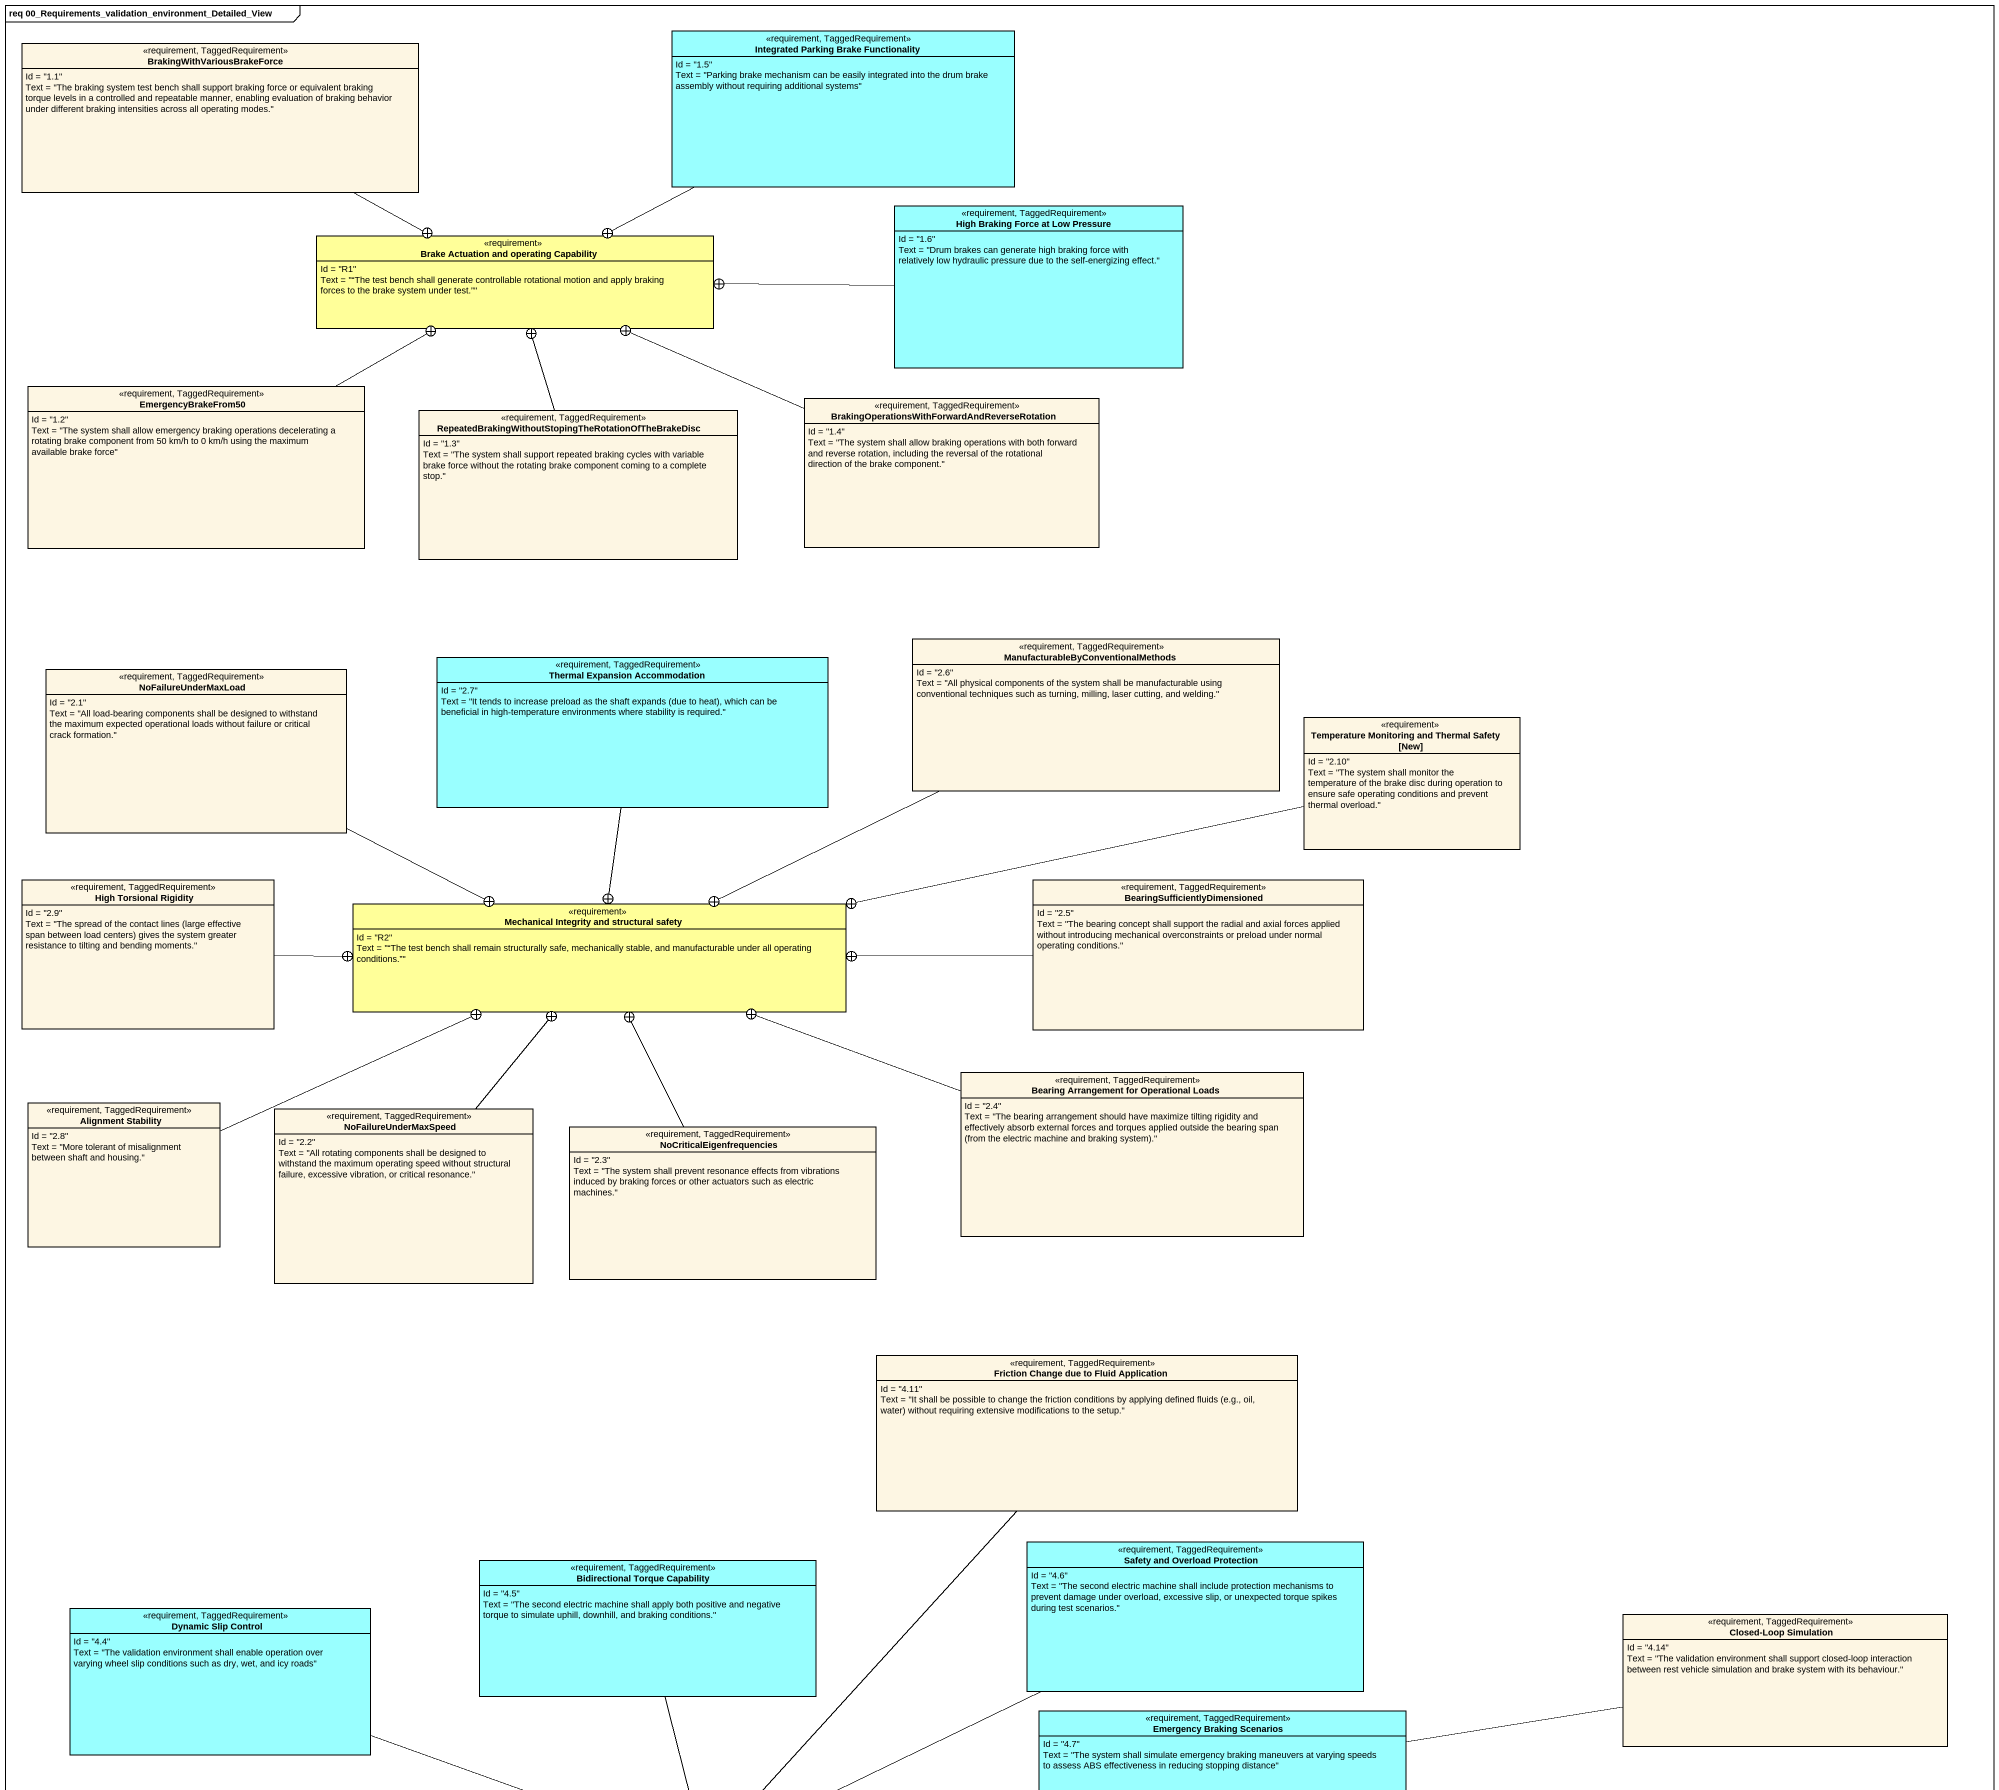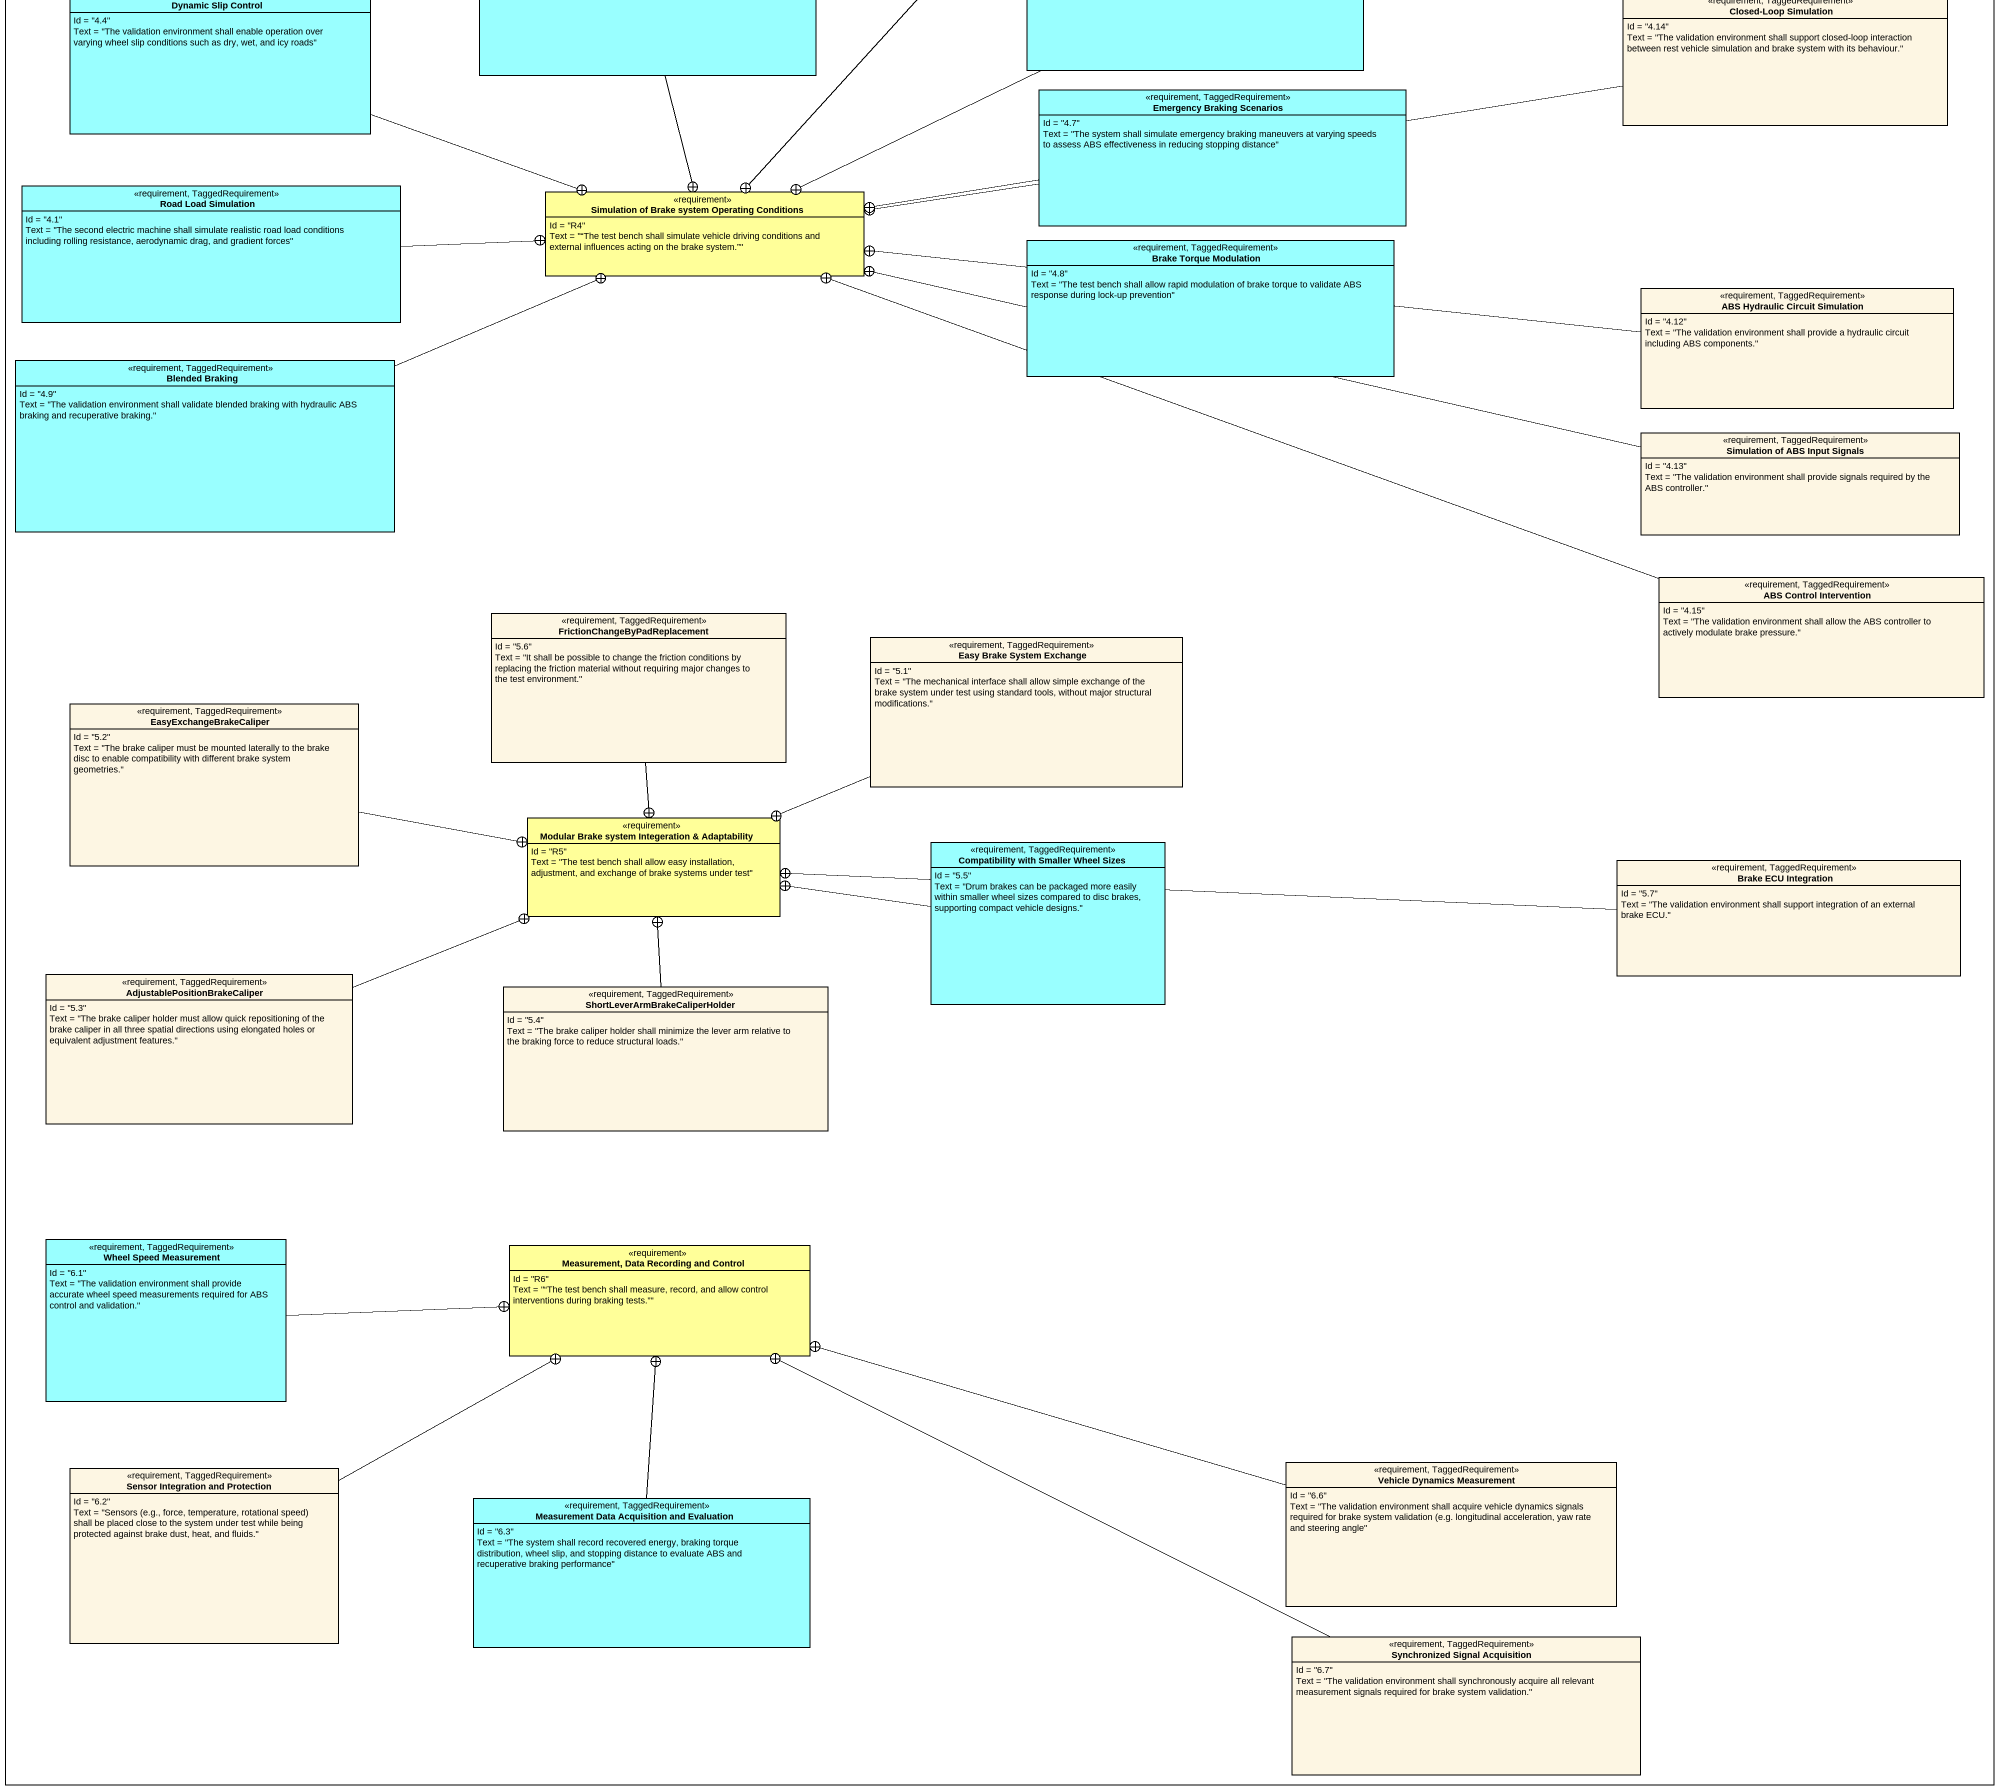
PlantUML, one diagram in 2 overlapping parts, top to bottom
@startuml
mainframe req 00_Requirements_validation_environment_Detailed_View
hide circle
hide empty members
class BrakingWithVariousBrakeForce <<requirement, TaggedRequirement>> {
  Id = "1.1"
  Text = "The braking system test bench shall support braking force or equivalent braking torque levels in a controlled and repeatable manner, enabling evaluation of braking behavior under different braking intensities across all operating modes."
}
class "Integrated Parking Brake Functionality" as Integrated_Parking_Brake <<requirement, TaggedRequirement>> #99FFFF {
  Id = "1.5"
  Text = "Parking brake mechanism can be easily integrated into the drum brake assembly without requiring additional systems"
}
class "High Braking Force at Low Pressure" as High_Braking_Force_at_Low <<requirement, TaggedRequirement>> #99FFFF {
  Id = "1.6"
  Text = "Drum brakes can generate high braking force with relatively low hydraulic pressure due to the self-energizing effect."
}
class "Brake Actuation and operating Capability" as Brake_Actuation_and <<requirement>> #FFFF99 {
  Id = "R1"
  Text = "“The test bench shall generate controllable rotational motion and apply braking forces to the brake system under test.”"
}
class EmergencyBrakeFrom50 <<requirement, TaggedRequirement>> {
  Id = "1.2"
  Text = "The system shall allow emergency braking operations decelerating a rotating brake component from 50 km/h to 0 km/h using the maximum available brake force"
}
class "BrakingOperationsWithForwardAndReverseRotation" as BrakingOperationsWithForward <<requirement, TaggedRequirement>> {
  Id = "1.4"
  Text = "The system shall allow braking operations with both forward and reverse rotation, including the reversal of the rotational direction of the brake component."
}
class "RepeatedBrakingWithoutStopingTheRotationOfTheBrakeDisc" as RepeatedBrakingWithoutStopin <<requirement, TaggedRequirement>> {
  Id = "1.3"
  Text = "The system shall support repeated braking cycles with variable brake force without the rotating brake component coming to a complete stop."
}
class NoFailureUnderMaxLoad <<requirement, TaggedRequirement>> {
  Id = "2.1"
  Text = "All load-bearing components shall be designed to withstand the maximum expected operational loads without failure or critical crack formation."
}
class "Thermal Expansion Accommodation" as Thermal_Expansion <<requirement, TaggedRequirement>> #99FFFF {
  Id = "2.7"
  {field} Text = "It tends to increase preload as the shaft expands (due to heat), which can be beneficial in high-temperature environments where stability is required."
}
class "ManufacturableByConventionalMethods" as ManufacturableByConventional <<requirement, TaggedRequirement>> {
  Id = "2.6"
  Text = "All physical components of the system shall be manufacturable using conventional techniques such as turning, milling, laser cutting, and welding."
}
class "Temperature Monitoring and Thermal Safety [New]" as Temperature_Monitoring_and <<requirement>> {
  Id = "2.10"
  Text = "The system shall monitor the temperature of the brake disc during operation to ensure safe operating conditions and prevent thermal overload."
}
class "High Torsional Rigidity" as High_Torsional_Rigidity <<requirement, TaggedRequirement>> {
  Id = "2.9"
  {field} Text = "The spread of the contact lines (large effective span between load centers) gives the system greater resistance to tilting and bending moments."
}
class "Mechanical Integrity and structural safety" as Mechanical_Integrity_and <<requirement>> #FFFF99 {
  Id = "R2"
  Text = "“The test bench shall remain structurally safe, mechanically stable, and manufacturable under all operating conditions.”"
}
class "BearingSufficientlyDimensioned" as BearingSufficientlyDimension <<requirement, TaggedRequirement>> {
  Id = "2.5"
  Text = "The bearing concept shall support the radial and axial forces applied without introducing mechanical overconstraints or preload under normal operating conditions."
}
class "Bearing Arrangement for Operational Loads" as Bearing_Arrangement_for <<requirement, TaggedRequirement>> {
  Id = "2.4"
  {field} Text = "The bearing arrangement should have maximize tilting rigidity and effectively absorb external forces and torques applied outside the bearing span (from the electric machine and braking system)."
}
class "Alignment Stability" as Alignment_Stability <<requirement, TaggedRequirement>> {
  Id = "2.8"
  Text = "More tolerant of misalignment between shaft and housing."
}
class NoFailureUnderMaxSpeed <<requirement, TaggedRequirement>> {
  Id = "2.2"
  Text = "All rotating components shall be designed to withstand the maximum operating speed without structural failure, excessive vibration, or critical resonance."
}
class NoCriticalEigenfrequencies <<requirement, TaggedRequirement>> {
  Id = "2.3"
  Text = "The system shall prevent resonance effects from vibrations induced by braking forces or other actuators such as electric machines."
}
class "Friction Change due to Fluid Application" as Friction_Change_due_to <<requirement, TaggedRequirement>> {
  Id = "4.11"
  {field} Text = "It shall be possible to change the friction conditions by applying defined fluids (e.g., oil, water) without requiring extensive modifications to the setup."
}
class "Bidirectional Torque Capability" as Bidirectional_Torque <<requirement, TaggedRequirement>> #99FFFF {
  Id = "4.5"
  Text = "The second electric machine shall apply both positive and negative torque to simulate uphill, downhill, and braking conditions."
}
class "Safety and Overload Protection" as Safety_and_Overload <<requirement, TaggedRequirement>> #99FFFF {
  Id = "4.6"
  Text = "The second electric machine shall include protection mechanisms to prevent damage under overload, excessive slip, or unexpected torque spikes during test scenarios."
}
class "Dynamic Slip Control" as Dynamic_Slip_Control <<requirement, TaggedRequirement>> #99FFFF {
  Id = "4.4"
  Text = "The validation environment shall enable operation over varying wheel slip conditions such as dry, wet, and icy roads"
}
class "Closed-Loop Simulation" as Closed_Loop_Simulation <<requirement, TaggedRequirement>> {
  Id = "4.14"
  Text = "The validation environment shall support closed-loop interaction between rest vehicle simulation and brake system with its behaviour."
}
class "Emergency Braking Scenarios" as Emergency_Braking_Scenarios <<requirement, TaggedRequirement>> #99FFFF {
  Id = "4.7"
  Text = "The system shall simulate emergency braking maneuvers at varying speeds to assess ABS effectiveness in reducing stopping distance"
}
class "Road Load Simulation" as Road_Load_Simulation <<requirement, TaggedRequirement>> #99FFFF {
  Id = "4.1"
  Text = "The second electric machine shall simulate realistic road load conditions including rolling resistance, aerodynamic drag, and gradient forces"
}
class "Simulation of Brake system Operating Conditions" as Simulation_of_Brake_system <<requirement>> #FFFF99 {
  Id = "R4"
  Text = "“The test bench shall simulate vehicle driving conditions and external influences acting on the brake system.”"
}
class "Brake Torque Modulation" as Brake_Torque_Modulation <<requirement, TaggedRequirement>> #99FFFF {
  Id = "4.8"
  Text = "The test bench shall allow rapid modulation of brake torque to validate ABS response during lock-up prevention"
}
class "ABS Hydraulic Circuit Simulation" as ABS_Hydraulic_Circuit <<requirement, TaggedRequirement>> {
  Id = "4.12"
  Text = "The validation environment shall provide a hydraulic circuit including ABS components."
}
class "Blended Braking" as Blended_Braking <<requirement, TaggedRequirement>> #99FFFF {
  Id = "4.9"
  Text = "The validation environment shall validate blended braking with hydraulic ABS braking and recuperative braking."
}
class "Simulation of ABS Input Signals" as Simulation_of_ABS_Input <<requirement, TaggedRequirement>> {
  Id = "4.13"
  Text = "The validation environment shall provide signals required by the ABS controller."
}
class "ABS Control Intervention" as ABS_Control_Intervention <<requirement, TaggedRequirement>> {
  Id = "4.15"
  Text = "The validation environment shall allow the ABS controller to actively modulate brake pressure."
}
class "FrictionChangeByPadReplacement" as FrictionChangeByPadReplaceme <<requirement, TaggedRequirement>> {
  Id = "5.6"
  Text = "It shall be possible to change the friction conditions by replacing the friction material without requiring major changes to the test environment."
}
class "Easy Brake System Exchange" as Easy_Brake_System_Exchange <<requirement, TaggedRequirement>> {
  Id = "5.1"
  Text = "The mechanical interface shall allow simple exchange of the brake system under test using standard tools, without major structural modifications."
}
class EasyExchangeBrakeCaliper <<requirement, TaggedRequirement>> {
  Id = "5.2"
  Text = "The brake caliper must be mounted laterally to the brake disc to enable compatibility with different brake system geometries."
}
class "Modular Brake system Integeration & Adaptability" as Modular_Brake_system <<requirement>> #FFFF99 {
  Id = "R5"
  Text = "The test bench shall allow easy installation, adjustment, and exchange of brake systems under test"
}
class "Compatibility with Smaller Wheel Sizes" as Compatibility_with_Smaller <<requirement, TaggedRequirement>> #99FFFF {
  Id = "5.5"
  Text = "Drum brakes can be packaged more easily within smaller wheel sizes compared to disc brakes, supporting compact vehicle designs."
}
class "Brake ECU Integration" as Brake_ECU_Integration <<requirement, TaggedRequirement>> {
  Id = "5.7"
  Text = "The validation environment shall support integration of an external brake ECU."
}
class "AdjustablePositionBrakeCaliper" as AdjustablePositionBrakeCalip <<requirement, TaggedRequirement>> {
  Id = "5.3"
  Text = "The brake caliper holder must allow quick repositioning of the brake caliper in all three spatial directions using elongated holes or equivalent adjustment features."
}
class "ShortLeverArmBrakeCaliperHolder" as ShortLeverArmBrakeCaliperHol <<requirement, TaggedRequirement>> {
  Id = "5.4"
  Text = "The brake caliper holder shall minimize the lever arm relative to the braking force to reduce structural loads."
}
class "Wheel Speed Measurement" as Wheel_Speed_Measurement <<requirement, TaggedRequirement>> #99FFFF {
  Id = "6.1"
  Text = "The validation environment shall provide accurate wheel speed measurements required for ABS control and validation."
}
class "Measurement, Data Recording and Control" as Measurement_Data_Recording <<requirement>> #FFFF99 {
  Id = "R6"
  Text = "“The test bench shall measure, record, and allow control interventions during braking tests.”"
}
class "Sensor Integration and Protection" as Sensor_Integration_and <<requirement, TaggedRequirement>> {
  Id = "6.2"
  {field} Text = "Sensors (e.g., force, temperature, rotational speed) shall be placed close to the system under test while being protected against brake dust, heat, and fluids."
}
class "Vehicle Dynamics Measurement" as Vehicle_Dynamics_Measurement <<requirement, TaggedRequirement>> {
  Id = "6.6"
  {field} Text = "The validation environment shall acquire vehicle dynamics signals required for brake system validation (e.g. longitudinal acceleration, yaw rate and steering angle"
}
class "Measurement Data Acquisition and Evaluation" as Measurement_Data <<requirement, TaggedRequirement>> #99FFFF {
  Id = "6.3"
  Text = "The system shall record recovered energy, braking torque distribution, wheel slip, and stopping distance to evaluate ABS and recuperative braking performance"
}
class "Synchronized Signal Acquisition" as Synchronized_Signal <<requirement, TaggedRequirement>> {
  Id = "6.7"
  Text = "The validation environment shall synchronously acquire all relevant measurement signals required for brake system validation."
}
BrakingWithVariousBrakeForce -right-+ Brake_Actuation_and
Integrated_Parking_Brake -left-+ Brake_Actuation_and
High_Braking_Force_at_Low -left-+ Brake_Actuation_and
EmergencyBrakeFrom50 -right-+ Brake_Actuation_and
BrakingOperationsWithForward -left-+ Brake_Actuation_and
RepeatedBrakingWithoutStopin -up-+ Brake_Actuation_and
NoFailureUnderMaxLoad -right-+ Mechanical_Integrity_and
Thermal_Expansion --+ Mechanical_Integrity_and
ManufacturableByConventional -left-+ Mechanical_Integrity_and
Temperature_Monitoring_and -left-+ Mechanical_Integrity_and
High_Torsional_Rigidity -right-+ Mechanical_Integrity_and
BearingSufficientlyDimension -left-+ Mechanical_Integrity_and
Bearing_Arrangement_for -left-+ Mechanical_Integrity_and
Alignment_Stability -right-+ Mechanical_Integrity_and
NoFailureUnderMaxSpeed -up-+ Mechanical_Integrity_and
NoCriticalEigenfrequencies -up-+ Mechanical_Integrity_and
Friction_Change_due_to --+ Simulation_of_Brake_system
Bidirectional_Torque --+ Simulation_of_Brake_system
Safety_and_Overload -left-+ Simulation_of_Brake_system
Dynamic_Slip_Control -right-+ Simulation_of_Brake_system
Closed_Loop_Simulation -left-+ Simulation_of_Brake_system
Emergency_Braking_Scenarios -left-+ Simulation_of_Brake_system
Road_Load_Simulation -right-+ Simulation_of_Brake_system
ABS_Hydraulic_Circuit -left-+ Simulation_of_Brake_system
Blended_Braking -right-+ Simulation_of_Brake_system
Simulation_of_ABS_Input -left-+ Simulation_of_Brake_system
ABS_Control_Intervention -left-+ Simulation_of_Brake_system
FrictionChangeByPadReplaceme --+ Modular_Brake_system
Easy_Brake_System_Exchange -left-+ Modular_Brake_system
EasyExchangeBrakeCaliper -right-+ Modular_Brake_system
Compatibility_with_Smaller -left-+ Modular_Brake_system
Brake_ECU_Integration -left-+ Modular_Brake_system
AdjustablePositionBrakeCalip -right-+ Modular_Brake_system
ShortLeverArmBrakeCaliperHol -up-+ Modular_Brake_system
Wheel_Speed_Measurement -right-+ Measurement_Data_Recording
Sensor_Integration_and -right-+ Measurement_Data_Recording
Vehicle_Dynamics_Measurement -left-+ Measurement_Data_Recording
Measurement_Data -up-+ Measurement_Data_Recording
Synchronized_Signal -left-+ Measurement_Data_Recording
@enduml
